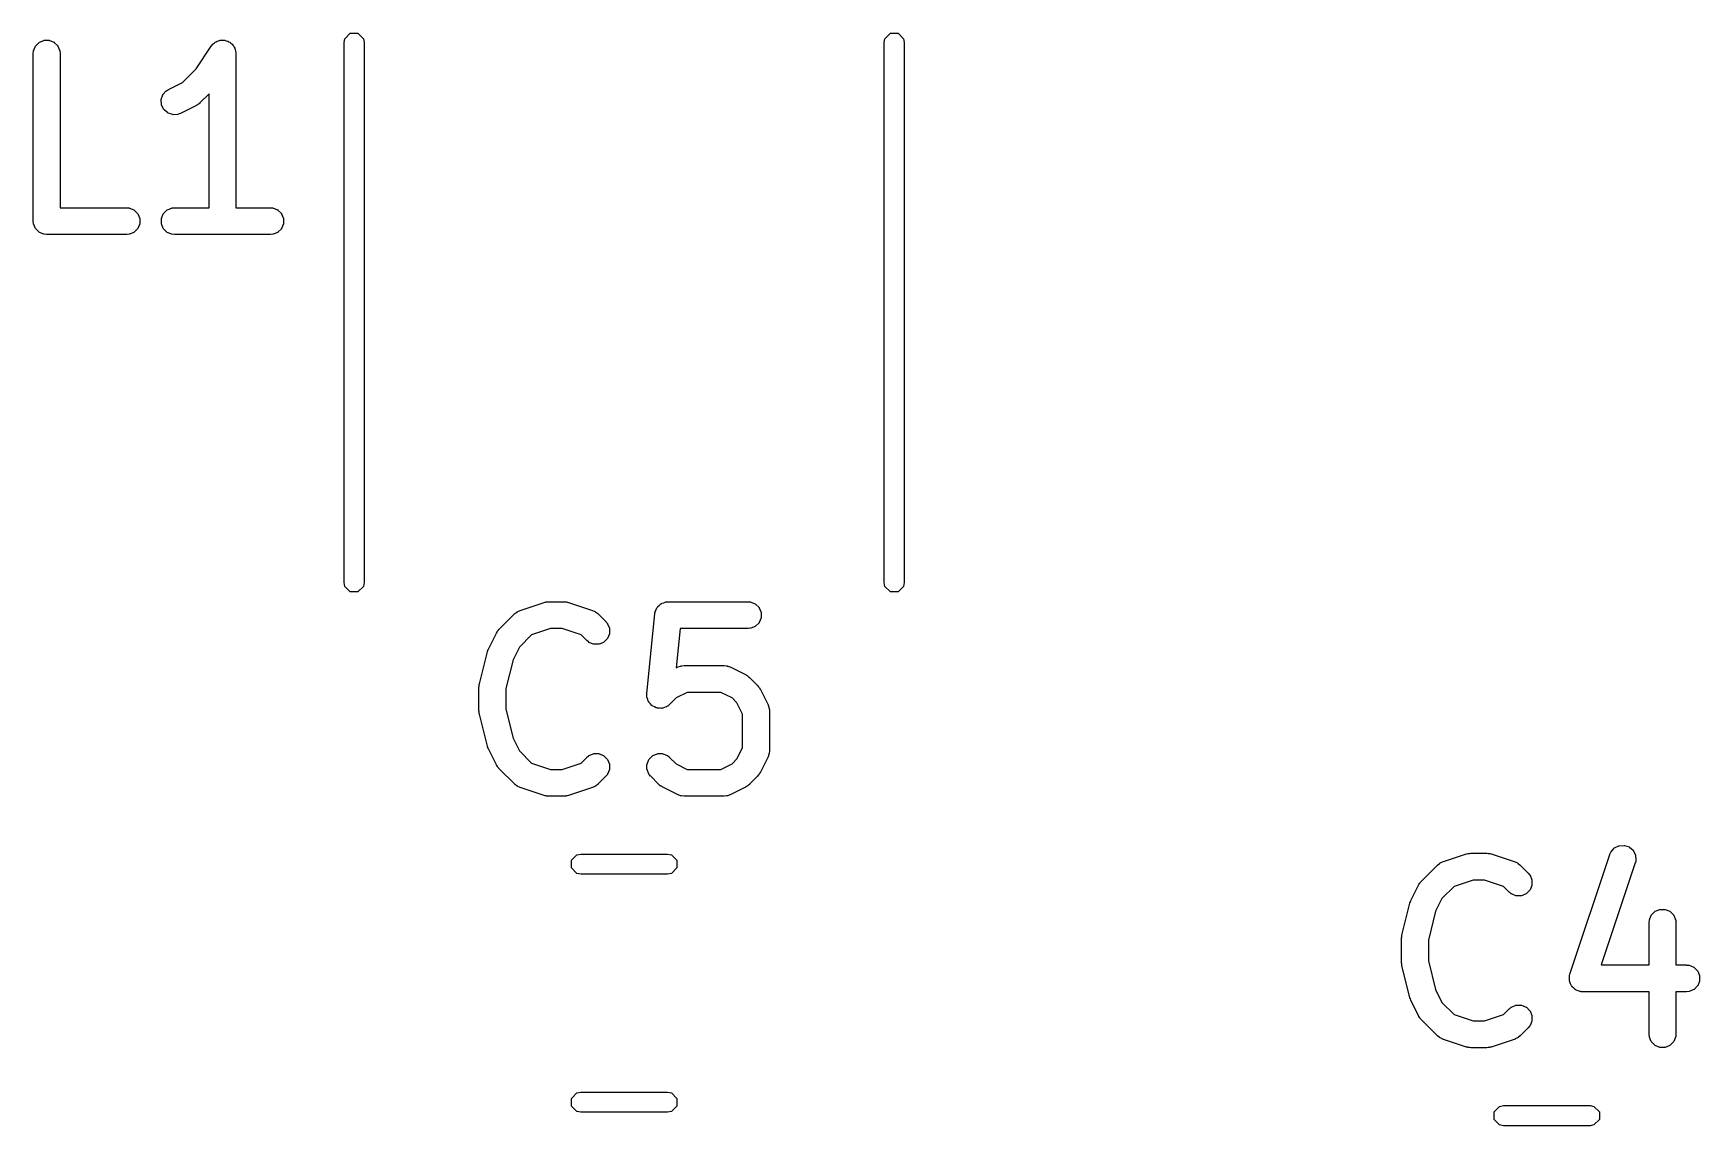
# Model space of a CAD drawing. Header units: inches. Extents: x 5.52 to 6.86, y -4.07 to -3.08.
# Drawn here: x 5.7471 to 6.1383, y -3.5374 to -3.2809 of the extents above; entities that cross this region are included whole.
import ezdxf

# ---------------------------------------------------------------- set-up
doc = ezdxf.new("R2010")
doc.units = ezdxf.units.IN
doc.header["$MEASUREMENT"] = 0
doc.layers.add('BLACK', color=7, linetype='CONTINUOUS')

msp = doc.modelspace()

# ---------------------------------------------------------------- linework, layer by layer
at = {"layer": 'BLACK', "linetype": 'CONTINUOUS'}
for p, q in [((5.82026, -3.28217), (5.82154, -3.28089)), ((5.82154, -3.28089), (5.82334, -3.28089)), ((5.82334, -3.28089), (5.82462, -3.28217)), ((5.94703, -3.28217), (5.94831, -3.28089)), ((5.94831, -3.28089), (5.95012, -3.28089)), ((5.95012, -3.28089), (5.95139, -3.28217)), ((5.74713, -3.2856), (5.74719, -3.28503)), ((5.74719, -3.28503), (5.7472, -3.28497)), ((5.7472, -3.28497), (5.74764, -3.28391)), ((5.74764, -3.28391), (5.74769, -3.28384)), ((5.74769, -3.28384), (5.7485, -3.28303)), ((5.7485, -3.28303), (5.74857, -3.28299)), ((5.74857, -3.28299), (5.74963, -3.28254)), ((5.74963, -3.28254), (5.74971, -3.28253)), ((5.74971, -3.28253), (5.75086, -3.28253)), ((5.75086, -3.28253), (5.75093, -3.28254)), ((5.75093, -3.28254), (5.752, -3.28299)), ((5.752, -3.28299), (5.75206, -3.28303)), ((5.75206, -3.28303), (5.75288, -3.28384)), ((5.75288, -3.28384), (5.75292, -3.28391)), ((5.75292, -3.28391), (5.75336, -3.28497)), ((5.75336, -3.28497), (5.75337, -3.28503)), ((5.75337, -3.28503), (5.75343, -3.2856)), ((5.78533, -3.28924), (5.78891, -3.28388)), ((5.78891, -3.28388), (5.78891, -3.28386)), ((5.78891, -3.28386), (5.78892, -3.28386)), ((5.78892, -3.28386), (5.78928, -3.28341)), ((5.78892, -3.28386), (5.78892, -3.28386)), ((5.78892, -3.28386), (5.78892, -3.28386)), ((5.78892, -3.28386), (5.78892, -3.28386)), ((5.78928, -3.28341), (5.78933, -3.28337)), ((5.78933, -3.28337), (5.78955, -3.28322)), ((5.78955, -3.28322), (5.78975, -3.28303)), ((5.78975, -3.28303), (5.78981, -3.28299)), ((5.78981, -3.28299), (5.79006, -3.28288)), ((5.79006, -3.28288), (5.79028, -3.28273)), ((5.79028, -3.28273), (5.79035, -3.2827)), ((5.79035, -3.2827), (5.79062, -3.28265)), ((5.79062, -3.28265), (5.79087, -3.28254)), ((5.79087, -3.28254), (5.79095, -3.28253)), ((5.79095, -3.28253), (5.79122, -3.28253)), ((5.79122, -3.28253), (5.79148, -3.28248)), ((5.79148, -3.28248), (5.79156, -3.28248)), ((5.79156, -3.28248), (5.79183, -3.28253)), ((5.79183, -3.28253), (5.7921, -3.28253)), ((5.7921, -3.28253), (5.79218, -3.28254)), ((5.79218, -3.28254), (5.79243, -3.28265)), ((5.79243, -3.28265), (5.79269, -3.2827)), ((5.79269, -3.2827), (5.79276, -3.28273)), ((5.79276, -3.28273), (5.79299, -3.28288)), ((5.79299, -3.28288), (5.79324, -3.28299)), ((5.79324, -3.28299), (5.79331, -3.28303)), ((5.79331, -3.28303), (5.7935, -3.28322)), ((5.7935, -3.28322), (5.79372, -3.28337)), ((5.79372, -3.28337), (5.79378, -3.28342)), ((5.79378, -3.28342), (5.79393, -3.28365)), ((5.79393, -3.28365), (5.79412, -3.28384)), ((5.79412, -3.28384), (5.79416, -3.28391)), ((5.79416, -3.28391), (5.79427, -3.28416)), ((5.79427, -3.28416), (5.79442, -3.28438)), ((5.79442, -3.28438), (5.79445, -3.28445)), ((5.79445, -3.28445), (5.7945, -3.28472)), ((5.7945, -3.28472), (5.7946, -3.28497)), ((5.7946, -3.28497), (5.79462, -3.28503)), ((5.79462, -3.28503), (5.79467, -3.2856)), ((5.82008, -3.28307), (5.82026, -3.28217)), ((5.82008, -3.40984), (5.82008, -3.28307)), ((5.82462, -3.28217), (5.8248, -3.28307)), ((5.8248, -3.28307), (5.8248, -3.40984)), ((5.94685, -3.28307), (5.94703, -3.28217)), ((5.94685, -3.40984), (5.94685, -3.28307)), ((5.95139, -3.28217), (5.95157, -3.28307)), ((5.95157, -3.28307), (5.95157, -3.40984)), ((5.74713, -3.28562), (5.74713, -3.2856)), ((5.74713, -3.32499), (5.74713, -3.28562)), ((5.75343, -3.2856), (5.75343, -3.28562)), ((5.75343, -3.28562), (5.75343, -3.32184)), ((5.78216, -3.29241), (5.78533, -3.28924)), ((5.79467, -3.2856), (5.79467, -3.2856)), ((5.79467, -3.2856), (5.79467, -3.2856)), ((5.79467, -3.2856), (5.79467, -3.2856)), ((5.79467, -3.2856), (5.79467, -3.2856)), ((5.79467, -3.2856), (5.79468, -3.28562)), ((5.79468, -3.28562), (5.79468, -3.32184)), ((5.77887, -3.29405), (5.78216, -3.29241)), ((5.77715, -3.29652), (5.77716, -3.29644)), ((5.77723, -3.29767), (5.77715, -3.29652)), ((5.77716, -3.29644), (5.77753, -3.29535)), ((5.77753, -3.29535), (5.77756, -3.29528)), ((5.77756, -3.29528), (5.77832, -3.29441)), ((5.77832, -3.29441), (5.77836, -3.29437)), ((5.77836, -3.29437), (5.77885, -3.29406)), ((5.77885, -3.29406), (5.77887, -3.29405)), ((5.78624, -3.29724), (5.78603, -3.29741)), ((5.78625, -3.29722), (5.78624, -3.29724)), ((5.78838, -3.2951), (5.78625, -3.29722)), ((5.78838, -3.32184), (5.78838, -3.2951)), ((5.77725, -3.29774), (5.77723, -3.29767)), ((5.77777, -3.29877), (5.77725, -3.29774)), ((5.77782, -3.29883), (5.77777, -3.29877)), ((5.77869, -3.29959), (5.77782, -3.29883)), ((5.77875, -3.29962), (5.77869, -3.29959)), ((5.77985, -3.29999), (5.77875, -3.29962)), ((5.77992, -3.3), (5.77985, -3.29999)), ((5.78107, -3.29992), (5.77992, -3.3)), ((5.78113, -3.2999), (5.78107, -3.29992)), ((5.78167, -3.2997), (5.78113, -3.2999)), ((5.78169, -3.29969), (5.78167, -3.2997)), ((5.78544, -3.29781), (5.78169, -3.29969)), ((5.78545, -3.2978), (5.78544, -3.29781)), ((5.78569, -3.29766), (5.78545, -3.2978)), ((5.78574, -3.29763), (5.78569, -3.29766)), ((5.78579, -3.2976), (5.78574, -3.29763)), ((5.78586, -3.29755), (5.78579, -3.2976)), ((5.78594, -3.2975), (5.78586, -3.29755)), ((5.78599, -3.29746), (5.78594, -3.2975)), ((5.78603, -3.29741), (5.78599, -3.29746)), ((5.75343, -3.32184), (5.76903, -3.32184)), ((5.76903, -3.32184), (5.76905, -3.32184)), ((5.76905, -3.32184), (5.76962, -3.3219)), ((5.76962, -3.3219), (5.76968, -3.32191)), ((5.76968, -3.32191), (5.77074, -3.32236)), ((5.77074, -3.32236), (5.77081, -3.3224)), ((5.77081, -3.3224), (5.77162, -3.32321)), ((5.77162, -3.32321), (5.77167, -3.32328)), ((5.77167, -3.32328), (5.77211, -3.32434)), ((5.77211, -3.32434), (5.77212, -3.32442)), ((5.77212, -3.32442), (5.77212, -3.32557)), ((5.77718, -3.32442), (5.7772, -3.32434)), ((5.77718, -3.32557), (5.77718, -3.32442)), ((5.7772, -3.32434), (5.77764, -3.32328)), ((5.77764, -3.32328), (5.77768, -3.32321)), ((5.77768, -3.32321), (5.7785, -3.3224)), ((5.7785, -3.3224), (5.77856, -3.32236)), ((5.77856, -3.32236), (5.77963, -3.32191)), ((5.77963, -3.32191), (5.77968, -3.3219)), ((5.77968, -3.3219), (5.78026, -3.32184)), ((5.78026, -3.32184), (5.78028, -3.32184)), ((5.78028, -3.32184), (5.78838, -3.32184)), ((5.79468, -3.32184), (5.80277, -3.32184)), ((5.80277, -3.32184), (5.80279, -3.32184)), ((5.80279, -3.32184), (5.80337, -3.3219)), ((5.80337, -3.3219), (5.80343, -3.32191)), ((5.80343, -3.32191), (5.80449, -3.32236)), ((5.80449, -3.32236), (5.80455, -3.3224)), ((5.80455, -3.3224), (5.80537, -3.32321)), ((5.80537, -3.32321), (5.80541, -3.32328)), ((5.80541, -3.32328), (5.80585, -3.32434)), ((5.80585, -3.32434), (5.80587, -3.32442)), ((5.80587, -3.32442), (5.80587, -3.32557)), ((5.74713, -3.32501), (5.74713, -3.32499)), ((5.74719, -3.32559), (5.74713, -3.32501)), ((5.7472, -3.32564), (5.74719, -3.32559)), ((5.74764, -3.32671), (5.7472, -3.32564)), ((5.74769, -3.32677), (5.74764, -3.32671)), ((5.7485, -3.32759), (5.74769, -3.32677)), ((5.74857, -3.32763), (5.7485, -3.32759)), ((5.74963, -3.32807), (5.74857, -3.32763)), ((5.74969, -3.32808), (5.74963, -3.32807)), ((5.75026, -3.32814), (5.74969, -3.32808)), ((5.75028, -3.32814), (5.75026, -3.32814)), ((5.76903, -3.32814), (5.75028, -3.32814)), ((5.76905, -3.32814), (5.76903, -3.32814)), ((5.76962, -3.32808), (5.76905, -3.32814)), ((5.76968, -3.32807), (5.76962, -3.32808)), ((5.77074, -3.32763), (5.76968, -3.32807)), ((5.77081, -3.32759), (5.77074, -3.32763)), ((5.77162, -3.32677), (5.77081, -3.32759)), ((5.77167, -3.32671), (5.77162, -3.32677)), ((5.77211, -3.32564), (5.77167, -3.32671)), ((5.77212, -3.32557), (5.77211, -3.32564)), ((5.7772, -3.32564), (5.77718, -3.32557)), ((5.77764, -3.32671), (5.7772, -3.32564)), ((5.77768, -3.32677), (5.77764, -3.32671)), ((5.7785, -3.32759), (5.77768, -3.32677)), ((5.77856, -3.32763), (5.7785, -3.32759)), ((5.77963, -3.32807), (5.77856, -3.32763)), ((5.77968, -3.32808), (5.77963, -3.32807)), ((5.78026, -3.32814), (5.77968, -3.32808)), ((5.78028, -3.32814), (5.78026, -3.32814)), ((5.80277, -3.32814), (5.78028, -3.32814)), ((5.80279, -3.32814), (5.80277, -3.32814)), ((5.80337, -3.32808), (5.80279, -3.32814)), ((5.80343, -3.32807), (5.80337, -3.32808)), ((5.80449, -3.32763), (5.80343, -3.32807)), ((5.80455, -3.32759), (5.80449, -3.32763)), ((5.80537, -3.32677), (5.80455, -3.32759)), ((5.80541, -3.32671), (5.80537, -3.32677)), ((5.80585, -3.32564), (5.80541, -3.32671)), ((5.80587, -3.32557), (5.80585, -3.32564)), ((5.82026, -3.41075), (5.82008, -3.40984)), ((5.8248, -3.40984), (5.82462, -3.41075)), ((5.94703, -3.41075), (5.94685, -3.40984)), ((5.95157, -3.40984), (5.95139, -3.41075)), ((5.82154, -3.41202), (5.82026, -3.41075)), ((5.82334, -3.41202), (5.82154, -3.41202)), ((5.82462, -3.41075), (5.82334, -3.41202)), ((5.8614, -3.4164), (5.86702, -3.41452)), ((5.86702, -3.41452), (5.86704, -3.41452)), ((5.86704, -3.41452), (5.86731, -3.41446)), ((5.86731, -3.41446), (5.86737, -3.41443)), ((5.86737, -3.41443), (5.86742, -3.41442)), ((5.86742, -3.41442), (5.86751, -3.41441)), ((5.86751, -3.41441), (5.8676, -3.41439)), ((5.8676, -3.41439), (5.86766, -3.41439)), ((5.86766, -3.41439), (5.86772, -3.41439)), ((5.86772, -3.41439), (5.868, -3.41436)), ((5.868, -3.41436), (5.86802, -3.41436)), ((5.86802, -3.41436), (5.87177, -3.41436)), ((5.87177, -3.41436), (5.87179, -3.41436)), ((5.87179, -3.41436), (5.87206, -3.41439)), ((5.87206, -3.41439), (5.87212, -3.41439)), ((5.87212, -3.41439), (5.87218, -3.41439)), ((5.87218, -3.41439), (5.87227, -3.41441)), ((5.87227, -3.41441), (5.87236, -3.41442)), ((5.87236, -3.41442), (5.87242, -3.41443)), ((5.87242, -3.41443), (5.87247, -3.41446)), ((5.87247, -3.41446), (5.87274, -3.41452)), ((5.87274, -3.41452), (5.87276, -3.41452)), ((5.87276, -3.41452), (5.87839, -3.4164)), ((5.8951, -3.4146), (5.89549, -3.41443)), ((5.89549, -3.41443), (5.89554, -3.41442)), ((5.89554, -3.41442), (5.89574, -3.4144)), ((5.89574, -3.4144), (5.8958, -3.41439)), ((5.8958, -3.41439), (5.89587, -3.41438)), ((5.89587, -3.41438), (5.89592, -3.41438)), ((5.89592, -3.41438), (5.89612, -3.41436)), ((5.89612, -3.41436), (5.89614, -3.41436)), ((5.89614, -3.41436), (5.91489, -3.41436)), ((5.91489, -3.41436), (5.9149, -3.41436)), ((5.9149, -3.41436), (5.91548, -3.41442)), ((5.91548, -3.41442), (5.91554, -3.41443)), ((5.91554, -3.41443), (5.9166, -3.41488)), ((5.94831, -3.41202), (5.94703, -3.41075)), ((5.95012, -3.41202), (5.94831, -3.41202)), ((5.95139, -3.41075), (5.95012, -3.41202)), ((5.85642, -3.42091), (5.86017, -3.41716)), ((5.86017, -3.41716), (5.86018, -3.41715)), ((5.86018, -3.41715), (5.86063, -3.41678)), ((5.86063, -3.41678), (5.86068, -3.41675)), ((5.86068, -3.41675), (5.86074, -3.41672)), ((5.86074, -3.41672), (5.8608, -3.41667)), ((5.8608, -3.41667), (5.86085, -3.41664)), ((5.86085, -3.41664), (5.86138, -3.41641)), ((5.86138, -3.41641), (5.8614, -3.4164)), ((5.87839, -3.4164), (5.8784, -3.41641)), ((5.8784, -3.41641), (5.87893, -3.41664)), ((5.87893, -3.41664), (5.87898, -3.41667)), ((5.87898, -3.41667), (5.87904, -3.41672)), ((5.87904, -3.41672), (5.87911, -3.41675)), ((5.87911, -3.41675), (5.87916, -3.41678)), ((5.87916, -3.41678), (5.8796, -3.41715)), ((5.8796, -3.41715), (5.87962, -3.41716)), ((5.87962, -3.41716), (5.88149, -3.41903)), ((5.89113, -3.43595), (5.893, -3.4172)), ((5.893, -3.4172), (5.89301, -3.41718)), ((5.89301, -3.41718), (5.89305, -3.41699)), ((5.89305, -3.41694), (5.89306, -3.41686)), ((5.89305, -3.41699), (5.89305, -3.41694)), ((5.89306, -3.41686), (5.89308, -3.41681)), ((5.89308, -3.41681), (5.89312, -3.41661)), ((5.89312, -3.41661), (5.89314, -3.41656)), ((5.89314, -3.41656), (5.89334, -3.41619)), ((5.89334, -3.41619), (5.8935, -3.4158)), ((5.8935, -3.4158), (5.89354, -3.41573)), ((5.89354, -3.41573), (5.89363, -3.41565)), ((5.89363, -3.41565), (5.89368, -3.41554)), ((5.89368, -3.41554), (5.89373, -3.41548)), ((5.89373, -3.41548), (5.89406, -3.41522)), ((5.89406, -3.41522), (5.89436, -3.41492)), ((5.89436, -3.41492), (5.89442, -3.41488)), ((5.89442, -3.41488), (5.89453, -3.41483)), ((5.89453, -3.41483), (5.89463, -3.41475)), ((5.89463, -3.41475), (5.89469, -3.41472)), ((5.89469, -3.41472), (5.8951, -3.4146)), ((5.9166, -3.41488), (5.91667, -3.41492)), ((5.91667, -3.41492), (5.91748, -3.41573)), ((5.91748, -3.41573), (5.91752, -3.4158)), ((5.91752, -3.4158), (5.91796, -3.41686)), ((5.91796, -3.41816), (5.91752, -3.41923)), ((5.91796, -3.41686), (5.91798, -3.41694)), ((5.91798, -3.41809), (5.91796, -3.41816)), ((5.91798, -3.41694), (5.91798, -3.41809)), ((5.85395, -3.42548), (5.85583, -3.42173)), ((5.85583, -3.42173), (5.85584, -3.42171)), ((5.85584, -3.42171), (5.85598, -3.42148)), ((5.85598, -3.42148), (5.85601, -3.42142)), ((5.85601, -3.42142), (5.85604, -3.42137)), ((5.85604, -3.42137), (5.85609, -3.4213)), ((5.85609, -3.4213), (5.85614, -3.42122)), ((5.85614, -3.42122), (5.85618, -3.42118)), ((5.85618, -3.42118), (5.85623, -3.42114)), ((5.85623, -3.42114), (5.8564, -3.42092)), ((5.8564, -3.42092), (5.85642, -3.42091)), ((5.86409, -3.42214), (5.86123, -3.425)), ((5.86853, -3.42066), (5.86409, -3.42214)), ((5.87125, -3.42066), (5.86853, -3.42066)), ((5.87569, -3.42214), (5.87125, -3.42066)), ((5.87704, -3.42349), (5.87569, -3.42214)), ((5.88149, -3.41903), (5.88151, -3.41905)), ((5.88151, -3.41905), (5.88187, -3.4195)), ((5.88187, -3.4195), (5.8819, -3.41955)), ((5.8819, -3.41955), (5.88234, -3.42061)), ((5.88234, -3.42191), (5.8819, -3.42298)), ((5.88234, -3.42061), (5.88236, -3.42069)), ((5.88236, -3.42184), (5.88234, -3.42191)), ((5.88236, -3.42069), (5.88236, -3.42184)), ((5.89899, -3.42066), (5.89806, -3.4299)), ((5.91489, -3.42066), (5.89899, -3.42066)), ((5.9149, -3.42066), (5.91489, -3.42066)), ((5.91548, -3.4206), (5.9149, -3.42066)), ((5.91554, -3.42059), (5.91548, -3.4206)), ((5.9166, -3.42015), (5.91554, -3.42059)), ((5.91667, -3.42011), (5.9166, -3.42015)), ((5.91748, -3.41929), (5.91667, -3.42011)), ((5.91752, -3.41923), (5.91748, -3.41929)), ((5.85184, -3.43362), (5.85371, -3.42612)), ((5.85371, -3.42612), (5.85372, -3.4261)), ((5.85372, -3.4261), (5.85373, -3.42608)), ((5.85373, -3.42608), (5.85374, -3.42604)), ((5.85374, -3.42604), (5.85383, -3.4258)), ((5.85383, -3.4258), (5.85391, -3.42556)), ((5.85391, -3.42556), (5.85393, -3.42552)), ((5.85393, -3.42552), (5.85394, -3.4255)), ((5.85394, -3.4255), (5.85395, -3.42548)), ((5.86123, -3.425), (5.85974, -3.42799)), ((5.87705, -3.4235), (5.87704, -3.42349)), ((5.8775, -3.42387), (5.87705, -3.4235)), ((5.87755, -3.4239), (5.8775, -3.42387)), ((5.87861, -3.42434), (5.87755, -3.4239)), ((5.87869, -3.42435), (5.87861, -3.42434)), ((5.87984, -3.42435), (5.87869, -3.42435)), ((5.87992, -3.42434), (5.87984, -3.42435)), ((5.88098, -3.4239), (5.87992, -3.42434)), ((5.88104, -3.42386), (5.88098, -3.4239)), ((5.88186, -3.42304), (5.88104, -3.42386)), ((5.8819, -3.42298), (5.88186, -3.42304)), ((5.85974, -3.42799), (5.85804, -3.43477)), ((5.89806, -3.4299), (5.89848, -3.42969)), ((5.89848, -3.42969), (5.8985, -3.42969)), ((5.8985, -3.42969), (5.89904, -3.42948)), ((5.89904, -3.42948), (5.89909, -3.42947)), ((5.89909, -3.42947), (5.89917, -3.42946)), ((5.89917, -3.42946), (5.89924, -3.42943)), ((5.89924, -3.42943), (5.89929, -3.42942)), ((5.89929, -3.42942), (5.89987, -3.42936)), ((5.89987, -3.42936), (5.89989, -3.42936)), ((5.89989, -3.42936), (5.90926, -3.42936)), ((5.90926, -3.42936), (5.90928, -3.42936)), ((5.90928, -3.42936), (5.90986, -3.42942)), ((5.90986, -3.42942), (5.90991, -3.42943)), ((5.90991, -3.42943), (5.90998, -3.42946)), ((5.90998, -3.42946), (5.91006, -3.42947)), ((5.91006, -3.42947), (5.91011, -3.42948)), ((5.91011, -3.42948), (5.91065, -3.42969)), ((5.91065, -3.42969), (5.91067, -3.42969)), ((5.91067, -3.42969), (5.91442, -3.43157)), ((5.85175, -3.43421), (5.85178, -3.434)), ((5.85178, -3.434), (5.8518, -3.43379)), ((5.8518, -3.43379), (5.85182, -3.43373)), ((5.85182, -3.43372), (5.85183, -3.43364)), ((5.85182, -3.43373), (5.85182, -3.43372)), ((5.85183, -3.43364), (5.85184, -3.43362)), ((5.91442, -3.43157), (5.91444, -3.43158)), ((5.91444, -3.43158), (5.91467, -3.43172)), ((5.91467, -3.43172), (5.91473, -3.43175)), ((5.91473, -3.43175), (5.91478, -3.43178)), ((5.91478, -3.43178), (5.91485, -3.43184)), ((5.91485, -3.43184), (5.91493, -3.43189)), ((5.91493, -3.43189), (5.91497, -3.43192)), ((5.91497, -3.43192), (5.91501, -3.43197)), ((5.91501, -3.43197), (5.91522, -3.43215)), ((5.91522, -3.43215), (5.91524, -3.43216)), ((5.91524, -3.43216), (5.91711, -3.43403)), ((5.91711, -3.43403), (5.91713, -3.43405)), ((5.91713, -3.43405), (5.9173, -3.43426)), ((5.85174, -3.43437), (5.85175, -3.43429)), ((5.85174, -3.43439), (5.85174, -3.43437)), ((5.85174, -3.44001), (5.85174, -3.43439)), ((5.85175, -3.43427), (5.85175, -3.43421)), ((5.85175, -3.43429), (5.85175, -3.43427)), ((5.85804, -3.43477), (5.85804, -3.43962)), ((5.89113, -3.43597), (5.89113, -3.43595)), ((5.89113, -3.43654), (5.89113, -3.43597)), ((5.89114, -3.4366), (5.89113, -3.43654)), ((5.89117, -3.43672), (5.89114, -3.4366)), ((5.89117, -3.43684), (5.89117, -3.43672)), ((5.89119, -3.43691), (5.89117, -3.43684)), ((5.89135, -3.4373), (5.89119, -3.43691)), ((5.89147, -3.43771), (5.89135, -3.4373)), ((5.8915, -3.43777), (5.89147, -3.43771)), ((5.89158, -3.43787), (5.8915, -3.43777)), ((5.89163, -3.43798), (5.89158, -3.43787)), ((5.89167, -3.43804), (5.89163, -3.43798)), ((5.89197, -3.43834), (5.89167, -3.43804)), ((5.898, -3.43697), (5.89649, -3.43849)), ((5.90063, -3.43566), (5.898, -3.43697)), ((5.90852, -3.43566), (5.90063, -3.43566)), ((5.91115, -3.43697), (5.90852, -3.43566)), ((5.9123, -3.43813), (5.91115, -3.43697)), ((5.9173, -3.43426), (5.91735, -3.4343)), ((5.91735, -3.4343), (5.91738, -3.43434)), ((5.91738, -3.43434), (5.91743, -3.43442)), ((5.91743, -3.43442), (5.91749, -3.43449)), ((5.91749, -3.43449), (5.91752, -3.43454)), ((5.91752, -3.43454), (5.91755, -3.4346)), ((5.91755, -3.4346), (5.91769, -3.43483)), ((5.91769, -3.43483), (5.9177, -3.43485)), ((5.9177, -3.43485), (5.91958, -3.4386)), ((5.85174, -3.44003), (5.85174, -3.44001)), ((5.85175, -3.44011), (5.85174, -3.44003)), ((5.85175, -3.44012), (5.85175, -3.44011)), ((5.85175, -3.44018), (5.85175, -3.44012)), ((5.85178, -3.44039), (5.85175, -3.44018)), ((5.8518, -3.44061), (5.85178, -3.44039)), ((5.85182, -3.44066), (5.8518, -3.44061)), ((5.85182, -3.44068), (5.85182, -3.44066)), ((5.85183, -3.44075), (5.85182, -3.44068)), ((5.85184, -3.44077), (5.85183, -3.44075)), ((5.85371, -3.44827), (5.85184, -3.44077)), ((5.85804, -3.43962), (5.85974, -3.44641)), ((5.89223, -3.43866), (5.89197, -3.43834)), ((5.89229, -3.43871), (5.89223, -3.43866)), ((5.8924, -3.43877), (5.89229, -3.43871)), ((5.89248, -3.43885), (5.8924, -3.43877)), ((5.89255, -3.4389), (5.89248, -3.43885)), ((5.89294, -3.43906), (5.89255, -3.4389)), ((5.89331, -3.43926), (5.89294, -3.43906)), ((5.89338, -3.43928), (5.89331, -3.43926)), ((5.8935, -3.43929), (5.89338, -3.43928)), ((5.89361, -3.43934), (5.8935, -3.43929)), ((5.89369, -3.43935), (5.89361, -3.43934)), ((5.89411, -3.43935), (5.89369, -3.43935)), ((5.89453, -3.4394), (5.89411, -3.43935)), ((5.89461, -3.43939), (5.89453, -3.4394)), ((5.89472, -3.43935), (5.89461, -3.43939)), ((5.89484, -3.43935), (5.89472, -3.43935)), ((5.89491, -3.43934), (5.89484, -3.43935)), ((5.8953, -3.43918), (5.89491, -3.43934)), ((5.89571, -3.43905), (5.8953, -3.43918)), ((5.89578, -3.43902), (5.89571, -3.43905)), ((5.89587, -3.43894), (5.89578, -3.43902)), ((5.89598, -3.4389), (5.89587, -3.43894)), ((5.89603, -3.43887), (5.89598, -3.4389)), ((5.89648, -3.4385), (5.89603, -3.43887)), ((5.89649, -3.43849), (5.89648, -3.4385)), ((5.91361, -3.44075), (5.9123, -3.43813)), ((5.91361, -3.44864), (5.91361, -3.44075)), ((5.91958, -3.4386), (5.91959, -3.43862)), ((5.91959, -3.43862), (5.91979, -3.43916)), ((5.91979, -3.43916), (5.9198, -3.43922)), ((5.9198, -3.43922), (5.91981, -3.43929)), ((5.91981, -3.43929), (5.91984, -3.43936)), ((5.91984, -3.43936), (5.91985, -3.43941)), ((5.91985, -3.43941), (5.91991, -3.43999)), ((5.91991, -3.43999), (5.91991, -3.44001)), ((5.91991, -3.44001), (5.91991, -3.44938)), ((5.85372, -3.44829), (5.85371, -3.44827)), ((5.85373, -3.44831), (5.85372, -3.44829)), ((5.85374, -3.44836), (5.85373, -3.44831)), ((5.85383, -3.4486), (5.85374, -3.44836)), ((5.85391, -3.44884), (5.85383, -3.4486)), ((5.85393, -3.44888), (5.85391, -3.44884)), ((5.85394, -3.4489), (5.85393, -3.44888)), ((5.85395, -3.44892), (5.85394, -3.4489)), ((5.85583, -3.45267), (5.85395, -3.44892)), ((5.85974, -3.44641), (5.86123, -3.44939)), ((5.86123, -3.44939), (5.86409, -3.45226)), ((5.9123, -3.45127), (5.91361, -3.44864)), ((5.91991, -3.4494), (5.91985, -3.44998)), ((5.91991, -3.44938), (5.91991, -3.4494)), ((5.85584, -3.45268), (5.85583, -3.45267)), ((5.85598, -3.45292), (5.85584, -3.45268)), ((5.85601, -3.45297), (5.85598, -3.45292)), ((5.85604, -3.45302), (5.85601, -3.45297)), ((5.85609, -3.4531), (5.85604, -3.45302)), ((5.85614, -3.45317), (5.85609, -3.4531)), ((5.85618, -3.45322), (5.85614, -3.45317)), ((5.85623, -3.45326), (5.85618, -3.45322)), ((5.8564, -3.45347), (5.85623, -3.45326)), ((5.85642, -3.45349), (5.8564, -3.45347)), ((5.86017, -3.45723), (5.85642, -3.45349)), ((5.86409, -3.45226), (5.86853, -3.45373)), ((5.87125, -3.45373), (5.87569, -3.45226)), ((5.87569, -3.45226), (5.87704, -3.45091)), ((5.87704, -3.45091), (5.87705, -3.45089)), ((5.87705, -3.45089), (5.8775, -3.45053)), ((5.8775, -3.45053), (5.87755, -3.4505)), ((5.87755, -3.4505), (5.87861, -3.45006)), ((5.87861, -3.45006), (5.87869, -3.45004)), ((5.87869, -3.45004), (5.87984, -3.45004)), ((5.87984, -3.45004), (5.87992, -3.45006)), ((5.87992, -3.45006), (5.88098, -3.4505)), ((5.88098, -3.4505), (5.88104, -3.45054)), ((5.88104, -3.45054), (5.88186, -3.45135)), ((5.88186, -3.45135), (5.8819, -3.45142)), ((5.8819, -3.45142), (5.88234, -3.45248)), ((5.88234, -3.45248), (5.88236, -3.45256)), ((5.88236, -3.45256), (5.88236, -3.45371)), ((5.89117, -3.45256), (5.89119, -3.45248)), ((5.89117, -3.45371), (5.89117, -3.45256)), ((5.89119, -3.45248), (5.89163, -3.45142)), ((5.89163, -3.45142), (5.89167, -3.45135)), ((5.89167, -3.45135), (5.89248, -3.45054)), ((5.89248, -3.45054), (5.89255, -3.4505)), ((5.89255, -3.4505), (5.89361, -3.45006)), ((5.89361, -3.45006), (5.89369, -3.45004)), ((5.89369, -3.45004), (5.89484, -3.45004)), ((5.89484, -3.45004), (5.89491, -3.45006)), ((5.89491, -3.45006), (5.89598, -3.4505)), ((5.89598, -3.4505), (5.89603, -3.45053)), ((5.89603, -3.45053), (5.89648, -3.45089)), ((5.89648, -3.45089), (5.89649, -3.45091)), ((5.89649, -3.45091), (5.898, -3.45242)), ((5.898, -3.45242), (5.90063, -3.45373)), ((5.90852, -3.45373), (5.91115, -3.45242)), ((5.91115, -3.45242), (5.9123, -3.45127)), ((5.91958, -3.45079), (5.9177, -3.45454)), ((5.91959, -3.45077), (5.91958, -3.45079)), ((5.91979, -3.45023), (5.91959, -3.45077)), ((5.9198, -3.45018), (5.91979, -3.45023)), ((5.91981, -3.4501), (5.9198, -3.45018)), ((5.91984, -3.45003), (5.91981, -3.4501)), ((5.91985, -3.44998), (5.91984, -3.45003)), ((5.86018, -3.45725), (5.86017, -3.45723)), ((5.86063, -3.45762), (5.86018, -3.45725)), ((5.86853, -3.45373), (5.87125, -3.45373)), ((5.8796, -3.45725), (5.87916, -3.45762)), ((5.87962, -3.45723), (5.8796, -3.45725)), ((5.88149, -3.45536), (5.87962, -3.45723)), ((5.88151, -3.45535), (5.88149, -3.45536)), ((5.88187, -3.4549), (5.88151, -3.45535)), ((5.8819, -3.45485), (5.88187, -3.4549)), ((5.88234, -3.45378), (5.8819, -3.45485)), ((5.88236, -3.45371), (5.88234, -3.45378)), ((5.89119, -3.45378), (5.89117, -3.45371)), ((5.89163, -3.45485), (5.89119, -3.45378)), ((5.89166, -3.4549), (5.89163, -3.45485)), ((5.89202, -3.45535), (5.89166, -3.4549)), ((5.89204, -3.45536), (5.89202, -3.45535)), ((5.89391, -3.45723), (5.89204, -3.45536)), ((5.89393, -3.45725), (5.89391, -3.45723)), ((5.89414, -3.45742), (5.89393, -3.45725)), ((5.89418, -3.45747), (5.89414, -3.45742)), ((5.89422, -3.45751), (5.89418, -3.45747)), ((5.8943, -3.45756), (5.89422, -3.45751)), ((5.89437, -3.45762), (5.8943, -3.45756)), ((5.90063, -3.45373), (5.90852, -3.45373)), ((5.91485, -3.45756), (5.91478, -3.45762)), ((5.91493, -3.45751), (5.91485, -3.45756)), ((5.91497, -3.45747), (5.91493, -3.45751)), ((5.91501, -3.45742), (5.91497, -3.45747)), ((5.91522, -3.45725), (5.91501, -3.45742)), ((5.91524, -3.45723), (5.91522, -3.45725)), ((5.91711, -3.45536), (5.91524, -3.45723)), ((5.91713, -3.45535), (5.91711, -3.45536)), ((5.9173, -3.45513), (5.91713, -3.45535)), ((5.91735, -3.45509), (5.9173, -3.45513)), ((5.91738, -3.45505), (5.91735, -3.45509)), ((5.91743, -3.45497), (5.91738, -3.45505)), ((5.91749, -3.4549), (5.91743, -3.45497)), ((5.91752, -3.45485), (5.91749, -3.4549)), ((5.91755, -3.45479), (5.91752, -3.45485)), ((5.91769, -3.45456), (5.91755, -3.45479)), ((5.9177, -3.45454), (5.91769, -3.45456)), ((5.86068, -3.45764), (5.86063, -3.45762)), ((5.86074, -3.45767), (5.86068, -3.45764)), ((5.8608, -3.45772), (5.86074, -3.45767)), ((5.86085, -3.45775), (5.8608, -3.45772)), ((5.86138, -3.45799), (5.86085, -3.45775)), ((5.8614, -3.458), (5.86138, -3.45799)), ((5.86702, -3.45987), (5.8614, -3.458)), ((5.86704, -3.45988), (5.86702, -3.45987)), ((5.86731, -3.45994), (5.86704, -3.45988)), ((5.86737, -3.45996), (5.86731, -3.45994)), ((5.86742, -3.45997), (5.86737, -3.45996)), ((5.86751, -3.45998), (5.86742, -3.45997)), ((5.8676, -3.46), (5.86751, -3.45998)), ((5.86766, -3.46001), (5.8676, -3.46)), ((5.86772, -3.46), (5.86766, -3.46001)), ((5.868, -3.46003), (5.86772, -3.46)), ((5.86802, -3.46003), (5.868, -3.46003)), ((5.87177, -3.46003), (5.86802, -3.46003)), ((5.87179, -3.46003), (5.87177, -3.46003)), ((5.87206, -3.46), (5.87179, -3.46003)), ((5.87212, -3.46001), (5.87206, -3.46)), ((5.87218, -3.46), (5.87212, -3.46001)), ((5.87227, -3.45998), (5.87218, -3.46)), ((5.87236, -3.45997), (5.87227, -3.45998)), ((5.87242, -3.45996), (5.87236, -3.45997)), ((5.87247, -3.45994), (5.87242, -3.45996)), ((5.87274, -3.45988), (5.87247, -3.45994)), ((5.87276, -3.45987), (5.87274, -3.45988)), ((5.87839, -3.458), (5.87276, -3.45987)), ((5.8784, -3.45799), (5.87839, -3.458)), ((5.87893, -3.45775), (5.8784, -3.45799)), ((5.87898, -3.45772), (5.87893, -3.45775)), ((5.87904, -3.45767), (5.87898, -3.45772)), ((5.87911, -3.45764), (5.87904, -3.45767)), ((5.87916, -3.45762), (5.87911, -3.45764)), ((5.89442, -3.45764), (5.89437, -3.45762)), ((5.89448, -3.45767), (5.89442, -3.45764)), ((5.89471, -3.45782), (5.89448, -3.45767)), ((5.89473, -3.45782), (5.89471, -3.45782)), ((5.89848, -3.4597), (5.89473, -3.45782)), ((5.8985, -3.45971), (5.89848, -3.4597)), ((5.89904, -3.45991), (5.8985, -3.45971)), ((5.89909, -3.45993), (5.89904, -3.45991)), ((5.89917, -3.45993), (5.89909, -3.45993)), ((5.89924, -3.45996), (5.89917, -3.45993)), ((5.89929, -3.45997), (5.89924, -3.45996)), ((5.89987, -3.46003), (5.89929, -3.45997)), ((5.89989, -3.46003), (5.89987, -3.46003)), ((5.90926, -3.46003), (5.89989, -3.46003)), ((5.90928, -3.46003), (5.90926, -3.46003)), ((5.90986, -3.45997), (5.90928, -3.46003)), ((5.90991, -3.45996), (5.90986, -3.45997)), ((5.90998, -3.45993), (5.90991, -3.45996)), ((5.91006, -3.45993), (5.90998, -3.45993)), ((5.91011, -3.45991), (5.91006, -3.45993)), ((5.91065, -3.45971), (5.91011, -3.45991)), ((5.91067, -3.4597), (5.91065, -3.45971)), ((5.91442, -3.45782), (5.91067, -3.4597)), ((5.91444, -3.45782), (5.91442, -3.45782)), ((5.91467, -3.45767), (5.91444, -3.45782)), ((5.91473, -3.45764), (5.91467, -3.45767)), ((5.91478, -3.45762), (5.91473, -3.45764)), ((6.11719, -3.47368), (6.11743, -3.47315)), ((6.11743, -3.47315), (6.11746, -3.4731)), ((6.11746, -3.4731), (6.11821, -3.47223)), ((6.11821, -3.47223), (6.11827, -3.47218)), ((6.11827, -3.47218), (6.1193, -3.47167)), ((6.1193, -3.47167), (6.11938, -3.47165)), ((6.11938, -3.47165), (6.12053, -3.47157)), ((6.12053, -3.47157), (6.1206, -3.47158)), ((6.1206, -3.47158), (6.1217, -3.47194)), ((6.1217, -3.47194), (6.12176, -3.47198)), ((6.12176, -3.47198), (6.12263, -3.47273)), ((6.12263, -3.47273), (6.12268, -3.47279)), ((6.12268, -3.47279), (6.1232, -3.47382)), ((5.87346, -3.47508), (5.87474, -3.4738)), ((5.87346, -3.47689), (5.87346, -3.47508)), ((5.87474, -3.47817), (5.87346, -3.47689)), ((5.87474, -3.4738), (5.87565, -3.47362)), ((5.87565, -3.47362), (5.89601, -3.47362)), ((5.89601, -3.47362), (5.89691, -3.4738)), ((5.89691, -3.4738), (5.89819, -3.47508)), ((5.89819, -3.47689), (5.89691, -3.47817)), ((5.89819, -3.47508), (5.89819, -3.47689)), ((6.07295, -3.47996), (6.0767, -3.47622)), ((6.0767, -3.47622), (6.07671, -3.4762)), ((6.07671, -3.4762), (6.07716, -3.47584)), ((6.07716, -3.47584), (6.07721, -3.47581)), ((6.07721, -3.47581), (6.07728, -3.47578)), ((6.07728, -3.47578), (6.07734, -3.47573)), ((6.07734, -3.47573), (6.07739, -3.4757)), ((6.07739, -3.4757), (6.07791, -3.47546)), ((6.07791, -3.47546), (6.07793, -3.47545)), ((6.07793, -3.47545), (6.08356, -3.47358)), ((6.08356, -3.47358), (6.08357, -3.47357)), ((6.08357, -3.47357), (6.08384, -3.47351)), ((6.08384, -3.47351), (6.0839, -3.47349)), ((6.0839, -3.47349), (6.08396, -3.47348)), ((6.08396, -3.47348), (6.08405, -3.47347)), ((6.08405, -3.47347), (6.08414, -3.47345)), ((6.08414, -3.47345), (6.0842, -3.47344)), ((6.0842, -3.47344), (6.08426, -3.47345)), ((6.08426, -3.47345), (6.08453, -3.47342)), ((6.08453, -3.47342), (6.08455, -3.47342)), ((6.08455, -3.47342), (6.0883, -3.47342)), ((6.0883, -3.47342), (6.08832, -3.47342)), ((6.08832, -3.47342), (6.0886, -3.47345)), ((6.0886, -3.47345), (6.08866, -3.47344)), ((6.08866, -3.47344), (6.08871, -3.47345)), ((6.08871, -3.47345), (6.0888, -3.47347)), ((6.0888, -3.47347), (6.0889, -3.47348)), ((6.0889, -3.47348), (6.08895, -3.47349)), ((6.08895, -3.47349), (6.08901, -3.47351)), ((6.08901, -3.47351), (6.08928, -3.47357)), ((6.08928, -3.47357), (6.0893, -3.47358)), ((6.0893, -3.47358), (6.09492, -3.47545)), ((6.09492, -3.47545), (6.09494, -3.47546)), ((6.09494, -3.47546), (6.09547, -3.4757)), ((6.09547, -3.4757), (6.09552, -3.47573)), ((6.09552, -3.47573), (6.09557, -3.47578)), ((6.09557, -3.47578), (6.09564, -3.47581)), ((6.09564, -3.47581), (6.09569, -3.47584)), ((6.09569, -3.47584), (6.09614, -3.4762)), ((6.09614, -3.4762), (6.09615, -3.47622)), ((6.09615, -3.47622), (6.09803, -3.47809)), ((6.10781, -3.50182), (6.11718, -3.4737)), ((6.12316, -3.47569), (6.11517, -3.49966)), ((6.11718, -3.4737), (6.11719, -3.47368)), ((6.12317, -3.47567), (6.12316, -3.47569)), ((6.12329, -3.47511), (6.12317, -3.47567)), ((6.1232, -3.47382), (6.12322, -3.4739)), ((6.12322, -3.4739), (6.1233, -3.47505)), ((6.1233, -3.47505), (6.12329, -3.47511)), ((5.87565, -3.47835), (5.87474, -3.47817)), ((5.89601, -3.47835), (5.87565, -3.47835)), ((5.89691, -3.47817), (5.89601, -3.47835)), ((6.07049, -3.48453), (6.07236, -3.48078)), ((6.07236, -3.48078), (6.07237, -3.48077)), ((6.07237, -3.48077), (6.07252, -3.48053)), ((6.07252, -3.48053), (6.07254, -3.48048)), ((6.07254, -3.48048), (6.07257, -3.48043)), ((6.07257, -3.48043), (6.07263, -3.48036)), ((6.07263, -3.48036), (6.07268, -3.48028)), ((6.07268, -3.48028), (6.07272, -3.48023)), ((6.07272, -3.48023), (6.07276, -3.48019)), ((6.07276, -3.48019), (6.07294, -3.47998)), ((6.07294, -3.47998), (6.07295, -3.47996)), ((6.08506, -3.47972), (6.08063, -3.4812)), ((6.08779, -3.47972), (6.08506, -3.47972)), ((6.09222, -3.4812), (6.08779, -3.47972)), ((6.09803, -3.47809), (6.09804, -3.4781)), ((6.09804, -3.4781), (6.09841, -3.47855)), ((6.09841, -3.47855), (6.09844, -3.4786)), ((6.09844, -3.4786), (6.09888, -3.47967)), ((6.09888, -3.48097), (6.09844, -3.48203)), ((6.09888, -3.47967), (6.09889, -3.47974)), ((6.09889, -3.48089), (6.09888, -3.48097)), ((6.09889, -3.47974), (6.09889, -3.48089)), ((6.07027, -3.48509), (6.07036, -3.48485)), ((6.07036, -3.48485), (6.07045, -3.48461)), ((6.07045, -3.48461), (6.07047, -3.48457)), ((6.07047, -3.48457), (6.07048, -3.48455)), ((6.07048, -3.48455), (6.07049, -3.48453)), ((6.07777, -3.48406), (6.07628, -3.48704)), ((6.08063, -3.4812), (6.07777, -3.48406)), ((6.09357, -3.48254), (6.09222, -3.4812)), ((6.09359, -3.48256), (6.09357, -3.48254)), ((6.09404, -3.48292), (6.09359, -3.48256)), ((6.09408, -3.48295), (6.09404, -3.48292)), ((6.09515, -3.4834), (6.09408, -3.48295)), ((6.09522, -3.48341), (6.09515, -3.4834)), ((6.09638, -3.48341), (6.09522, -3.48341)), ((6.09645, -3.4834), (6.09638, -3.48341)), ((6.09752, -3.48295), (6.09645, -3.4834)), ((6.09758, -3.48291), (6.09752, -3.48295)), ((6.09839, -3.4821), (6.09758, -3.48291)), ((6.09844, -3.48203), (6.09839, -3.4821)), ((6.06837, -3.49268), (6.07025, -3.48518)), ((6.07025, -3.48516), (6.07026, -3.48514)), ((6.07025, -3.48518), (6.07025, -3.48516)), ((6.07026, -3.48514), (6.07027, -3.48509)), ((6.07628, -3.48704), (6.07458, -3.49383)), ((6.12647, -3.48904), (6.12691, -3.48798)), ((6.12691, -3.48798), (6.12695, -3.48791)), ((6.12695, -3.48791), (6.12777, -3.4871)), ((6.12777, -3.4871), (6.12783, -3.48705)), ((6.12783, -3.48705), (6.12889, -3.48661)), ((6.12889, -3.48661), (6.12897, -3.4866)), ((6.12897, -3.4866), (6.13012, -3.4866)), ((6.13012, -3.4866), (6.1302, -3.48661)), ((6.1302, -3.48661), (6.13126, -3.48705)), ((6.13126, -3.48705), (6.13133, -3.4871)), ((6.13133, -3.4871), (6.13214, -3.48791)), ((6.13214, -3.48791), (6.13218, -3.48798)), ((6.13218, -3.48798), (6.13262, -3.48904)), ((6.06834, -3.49285), (6.06835, -3.49279)), ((6.06835, -3.49279), (6.06836, -3.49277)), ((6.06836, -3.49277), (6.06837, -3.4927)), ((6.06837, -3.4927), (6.06837, -3.49268)), ((6.1264, -3.48967), (6.12645, -3.4891)), ((6.1264, -3.48969), (6.1264, -3.48967)), ((6.1264, -3.49966), (6.1264, -3.48969)), ((6.12645, -3.4891), (6.12647, -3.48904)), ((6.13262, -3.48904), (6.13264, -3.4891)), ((6.13264, -3.4891), (6.13269, -3.48967)), ((6.13269, -3.48967), (6.1327, -3.48969)), ((6.1327, -3.48969), (6.1327, -3.49966)), ((6.06828, -3.49327), (6.06832, -3.49306)), ((6.06828, -3.49333), (6.06828, -3.49327)), ((6.06829, -3.49334), (6.06828, -3.49333)), ((6.06828, -3.49342), (6.06829, -3.49334)), ((6.06828, -3.49344), (6.06828, -3.49342)), ((6.06828, -3.49906), (6.06828, -3.49344)), ((6.06832, -3.49306), (6.06834, -3.49285)), ((6.07458, -3.49383), (6.07458, -3.49868)), ((6.06828, -3.49908), (6.06828, -3.49906)), ((6.06829, -3.49916), (6.06828, -3.49908)), ((6.06828, -3.49918), (6.06829, -3.49916)), ((6.06828, -3.49924), (6.06828, -3.49918)), ((6.06832, -3.49945), (6.06828, -3.49924)), ((6.06834, -3.49966), (6.06832, -3.49945)), ((6.06835, -3.49972), (6.06834, -3.49966)), ((6.06836, -3.49973), (6.06835, -3.49972)), ((6.06837, -3.49981), (6.06836, -3.49973)), ((6.06837, -3.49983), (6.06837, -3.49981)), ((6.07025, -3.50733), (6.06837, -3.49983)), ((6.07458, -3.49868), (6.07628, -3.50546)), ((6.11517, -3.49966), (6.1264, -3.49966)), ((6.1327, -3.49966), (6.13517, -3.49966)), ((6.13517, -3.49966), (6.13519, -3.49967)), ((6.13519, -3.49967), (6.13577, -3.49972)), ((6.13577, -3.49972), (6.13582, -3.49974)), ((6.13582, -3.49974), (6.13689, -3.50018)), ((6.13689, -3.50018), (6.13695, -3.50022)), ((6.13695, -3.50022), (6.13776, -3.50103)), ((6.10767, -3.50246), (6.10768, -3.5024)), ((6.10771, -3.50292), (6.10767, -3.50246)), ((6.10768, -3.5024), (6.10771, -3.50228)), ((6.10771, -3.50224), (6.10772, -3.50216)), ((6.10771, -3.50228), (6.10771, -3.50224)), ((6.10771, -3.50339), (6.10771, -3.50292)), ((6.10772, -3.50347), (6.10771, -3.50339)), ((6.10772, -3.50216), (6.10774, -3.50211)), ((6.10775, -3.50353), (6.10772, -3.50347)), ((6.10774, -3.50211), (6.10781, -3.50184)), ((6.10775, -3.50361), (6.10775, -3.50353)), ((6.10777, -3.50368), (6.10775, -3.50361)), ((6.10798, -3.5041), (6.10777, -3.50368)), ((6.10781, -3.50184), (6.10781, -3.50182)), ((6.10816, -3.50453), (6.10798, -3.5041)), ((6.1082, -3.50459), (6.10816, -3.50453)), ((6.13776, -3.50103), (6.13781, -3.5011)), ((6.13781, -3.50453), (6.13776, -3.50459)), ((6.13781, -3.5011), (6.13825, -3.50216)), ((6.13825, -3.50347), (6.13781, -3.50453)), ((6.13825, -3.50216), (6.13826, -3.50224)), ((6.13826, -3.50339), (6.13825, -3.50347)), ((6.13826, -3.50224), (6.13826, -3.50339)), ((6.07025, -3.50735), (6.07025, -3.50733)), ((6.07026, -3.50737), (6.07025, -3.50735)), ((6.07027, -3.50741), (6.07026, -3.50737)), ((6.07036, -3.50765), (6.07027, -3.50741)), ((6.07045, -3.50789), (6.07036, -3.50765)), ((6.07047, -3.50793), (6.07045, -3.50789)), ((6.07048, -3.50795), (6.07047, -3.50793)), ((6.07049, -3.50797), (6.07048, -3.50795)), ((6.07236, -3.51172), (6.07049, -3.50797)), ((6.07628, -3.50546), (6.07777, -3.50845)), ((6.07777, -3.50845), (6.08063, -3.51131)), ((6.10826, -3.50465), (6.1082, -3.50459)), ((6.10829, -3.50471), (6.10826, -3.50465)), ((6.10834, -3.50477), (6.10829, -3.50471)), ((6.10869, -3.50508), (6.10834, -3.50477)), ((6.10902, -3.50541), (6.10869, -3.50508)), ((6.10908, -3.50545), (6.10902, -3.50541)), ((6.10915, -3.50548), (6.10908, -3.50545)), ((6.10921, -3.50553), (6.10915, -3.50548)), ((6.10927, -3.50557), (6.10921, -3.50553)), ((6.10972, -3.50571), (6.10927, -3.50557)), ((6.11015, -3.50589), (6.10972, -3.50571)), ((6.1102, -3.50591), (6.11015, -3.50589)), ((6.11033, -3.50592), (6.1102, -3.50591)), ((6.11037, -3.50593), (6.11033, -3.50592)), ((6.11044, -3.50594), (6.11037, -3.50593)), ((6.1105, -3.50594), (6.11044, -3.50594)), ((6.11078, -3.50596), (6.1105, -3.50594)), ((6.1108, -3.50596), (6.11078, -3.50596)), ((6.1264, -3.50596), (6.1108, -3.50596)), ((6.1264, -3.51594), (6.1264, -3.50596)), ((6.13517, -3.50596), (6.1327, -3.50596)), ((6.1327, -3.50596), (6.1327, -3.51594)), ((6.13519, -3.50596), (6.13517, -3.50596)), ((6.13577, -3.50591), (6.13519, -3.50596)), ((6.13582, -3.50589), (6.13577, -3.50591)), ((6.13689, -3.50545), (6.13582, -3.50589)), ((6.13695, -3.50541), (6.13689, -3.50545)), ((6.13776, -3.50459), (6.13695, -3.50541)), ((6.07237, -3.51174), (6.07236, -3.51172)), ((6.07252, -3.51197), (6.07237, -3.51174)), ((6.07254, -3.51203), (6.07252, -3.51197)), ((6.07257, -3.51208), (6.07254, -3.51203)), ((6.07263, -3.51215), (6.07257, -3.51208)), ((6.07268, -3.51223), (6.07263, -3.51215)), ((6.07272, -3.51227), (6.07268, -3.51223)), ((6.07276, -3.51231), (6.07272, -3.51227)), ((6.07294, -3.51253), (6.07276, -3.51231)), ((6.08063, -3.51131), (6.08506, -3.51279)), ((6.08779, -3.51279), (6.09222, -3.51131)), ((6.09222, -3.51131), (6.09357, -3.50996)), ((6.09357, -3.50996), (6.09359, -3.50995)), ((6.09359, -3.50995), (6.09404, -3.50958)), ((6.09404, -3.50958), (6.09408, -3.50955)), ((6.09408, -3.50955), (6.09515, -3.50911)), ((6.09515, -3.50911), (6.09522, -3.5091)), ((6.09522, -3.5091), (6.09638, -3.5091)), ((6.09638, -3.5091), (6.09645, -3.50911)), ((6.09645, -3.50911), (6.09752, -3.50955)), ((6.09752, -3.50955), (6.09758, -3.50959)), ((6.09758, -3.50959), (6.09839, -3.51041)), ((6.09839, -3.51041), (6.09844, -3.51047)), ((6.09844, -3.51047), (6.09888, -3.51154)), ((6.09888, -3.51154), (6.09889, -3.51161)), ((6.09889, -3.51161), (6.09889, -3.51276)), ((6.07295, -3.51254), (6.07294, -3.51253)), ((6.0767, -3.51629), (6.07295, -3.51254)), ((6.08506, -3.51279), (6.08779, -3.51279)), ((6.09803, -3.51442), (6.09615, -3.51629)), ((6.09804, -3.5144), (6.09803, -3.51442)), ((6.09841, -3.51395), (6.09804, -3.5144)), ((6.09844, -3.5139), (6.09841, -3.51395)), ((6.09888, -3.51284), (6.09844, -3.5139)), ((6.09889, -3.51276), (6.09888, -3.51284)), ((6.1264, -3.51596), (6.1264, -3.51594)), ((6.12645, -3.51653), (6.1264, -3.51596)), ((6.13269, -3.51596), (6.13264, -3.51653)), ((6.1327, -3.51594), (6.13269, -3.51596)), ((6.07671, -3.5163), (6.0767, -3.51629)), ((6.07716, -3.51667), (6.07671, -3.5163)), ((6.07721, -3.5167), (6.07716, -3.51667)), ((6.07728, -3.51673), (6.07721, -3.5167)), ((6.07734, -3.51678), (6.07728, -3.51673)), ((6.07739, -3.51681), (6.07734, -3.51678)), ((6.07791, -3.51704), (6.07739, -3.51681)), ((6.07793, -3.51705), (6.07791, -3.51704)), ((6.08356, -3.51893), (6.07793, -3.51705)), ((6.08357, -3.51893), (6.08356, -3.51893)), ((6.08384, -3.51899), (6.08357, -3.51893)), ((6.0839, -3.51902), (6.08384, -3.51899)), ((6.08396, -3.51903), (6.0839, -3.51902)), ((6.08405, -3.51904), (6.08396, -3.51903)), ((6.08414, -3.51906), (6.08405, -3.51904)), ((6.0842, -3.51906), (6.08414, -3.51906)), ((6.08426, -3.51906), (6.0842, -3.51906)), ((6.08453, -3.51909), (6.08426, -3.51906)), ((6.08455, -3.51909), (6.08453, -3.51909)), ((6.0883, -3.51909), (6.08455, -3.51909)), ((6.08832, -3.51909), (6.0883, -3.51909)), ((6.0886, -3.51906), (6.08832, -3.51909)), ((6.08866, -3.51906), (6.0886, -3.51906)), ((6.08871, -3.51906), (6.08866, -3.51906)), ((6.0888, -3.51904), (6.08871, -3.51906)), ((6.0889, -3.51903), (6.0888, -3.51904)), ((6.08895, -3.51902), (6.0889, -3.51903)), ((6.08901, -3.51899), (6.08895, -3.51902)), ((6.08928, -3.51893), (6.08901, -3.51899)), ((6.0893, -3.51893), (6.08928, -3.51893)), ((6.09492, -3.51705), (6.0893, -3.51893)), ((6.09494, -3.51704), (6.09492, -3.51705)), ((6.09547, -3.51681), (6.09494, -3.51704)), ((6.09552, -3.51678), (6.09547, -3.51681)), ((6.09557, -3.51673), (6.09552, -3.51678)), ((6.09564, -3.5167), (6.09557, -3.51673)), ((6.09569, -3.51667), (6.09564, -3.5167)), ((6.09614, -3.5163), (6.09569, -3.51667)), ((6.09615, -3.51629), (6.09614, -3.5163)), ((6.12647, -3.51659), (6.12645, -3.51653)), ((6.12691, -3.51765), (6.12647, -3.51659)), ((6.12695, -3.51772), (6.12691, -3.51765)), ((6.12777, -3.51853), (6.12695, -3.51772)), ((6.12783, -3.51857), (6.12777, -3.51853)), ((6.12889, -3.51902), (6.12783, -3.51857)), ((6.12897, -3.51903), (6.12889, -3.51902)), ((6.13012, -3.51903), (6.12897, -3.51903)), ((6.1302, -3.51902), (6.13012, -3.51903)), ((6.13126, -3.51857), (6.1302, -3.51902)), ((6.13133, -3.51853), (6.13126, -3.51857)), ((6.13214, -3.51772), (6.13133, -3.51853)), ((6.13218, -3.51765), (6.13214, -3.51772)), ((6.13262, -3.51659), (6.13218, -3.51765)), ((6.13264, -3.51653), (6.13262, -3.51659)), ((5.87346, -3.53099), (5.87474, -3.52971)), ((5.87346, -3.53279), (5.87346, -3.53099)), ((5.87474, -3.52971), (5.87565, -3.52953)), ((5.87565, -3.52953), (5.89601, -3.52953)), ((5.89601, -3.52953), (5.89691, -3.52971)), ((5.89691, -3.52971), (5.89819, -3.53099)), ((5.89819, -3.53099), (5.89819, -3.53279)), ((5.87474, -3.53407), (5.87346, -3.53279)), ((5.87565, -3.53425), (5.87474, -3.53407)), ((5.89601, -3.53425), (5.87565, -3.53425)), ((5.89691, -3.53407), (5.89601, -3.53425)), ((5.89819, -3.53279), (5.89691, -3.53407)), ((6.09, -3.53414), (6.09128, -3.53286)), ((6.09, -3.53594), (6.09, -3.53414)), ((6.09128, -3.53286), (6.09218, -3.53268)), ((6.09218, -3.53268), (6.11254, -3.53268)), ((6.11254, -3.53268), (6.11345, -3.53286)), ((6.11345, -3.53286), (6.11472, -3.53414)), ((6.11472, -3.53414), (6.11472, -3.53594)), ((6.09128, -3.53722), (6.09, -3.53594)), ((6.09218, -3.5374), (6.09128, -3.53722)), ((6.11254, -3.5374), (6.09218, -3.5374)), ((6.11345, -3.53722), (6.11254, -3.5374)), ((6.11472, -3.53594), (6.11345, -3.53722))]:
    msp.add_line(p, q, dxfattribs=at)

doc.saveas('drawing.dxf')
